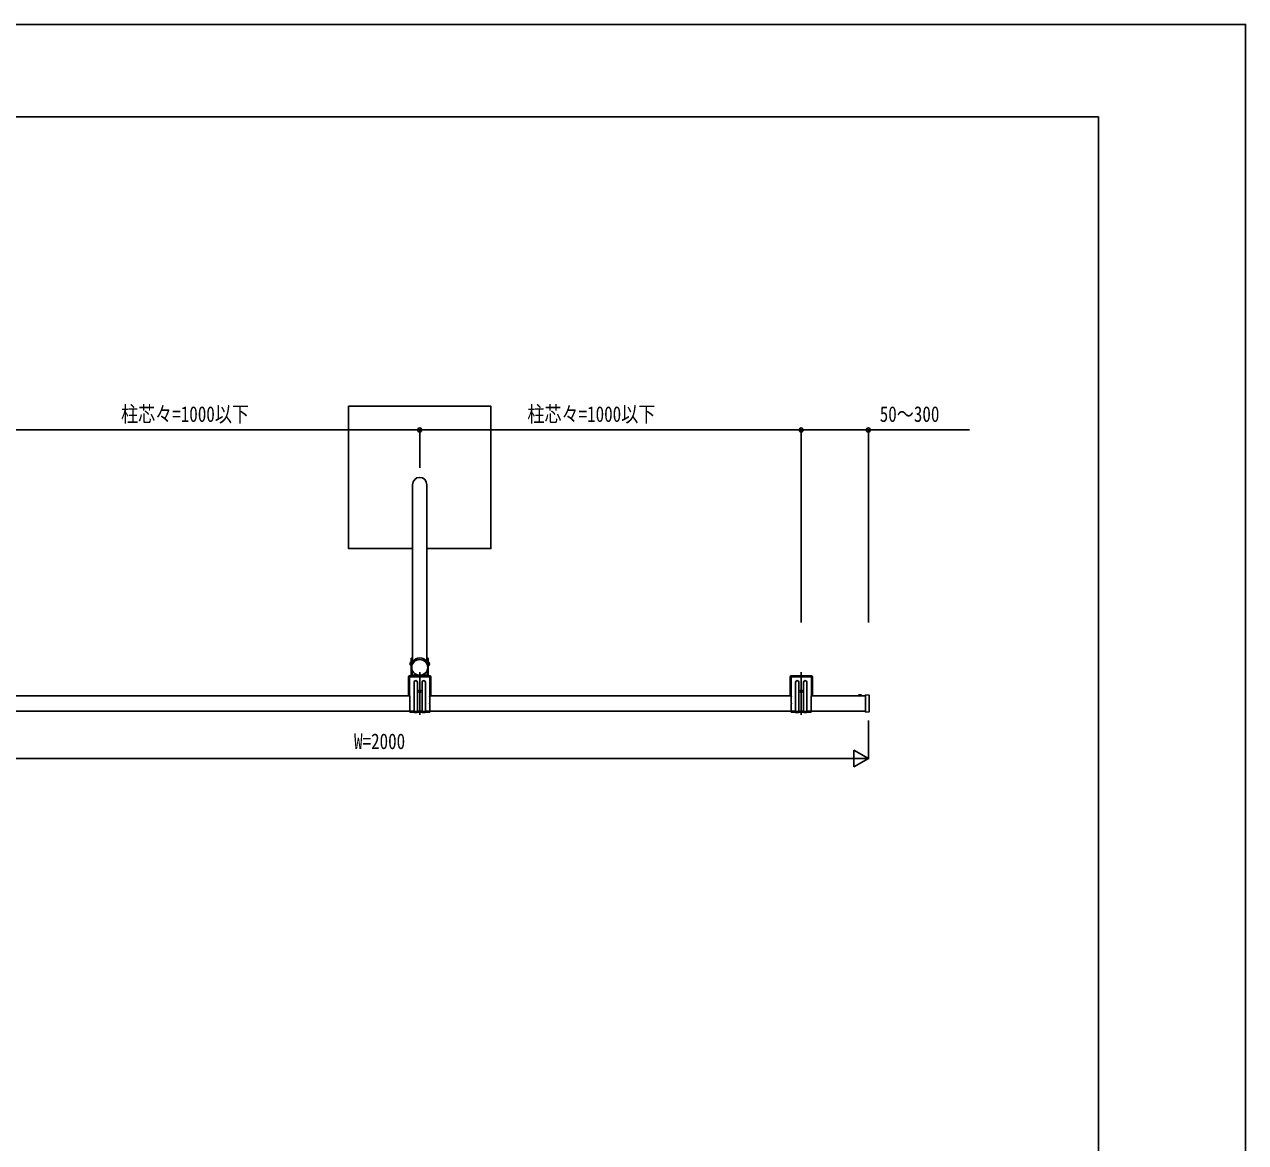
# Model space of a CAD drawing. Units: millimetres, scale not verified. Extents: x -4205 to 4205, y -2970 to 2970.
# Drawn here: x 1631 to 4205, y 614 to 2970 of the extents above; entities that cross this region are included whole.
import ezdxf
from ezdxf.enums import TextEntityAlignment as Align

# ---------------------------------------------------------------- set-up
doc = ezdxf.new("R2010")
doc.units = ezdxf.units.MM
doc.header["$LTSCALE"] = 16
for name, color, linetype in [('0-4_YKK_A1', 4, 'Continuous'), ('0-5_YKK_D', 6, 'Continuous'), ('0-6_YKK_ZWAK', 7, 'Continuous')]:
    doc.layers.add(name, color=color, linetype=linetype)
doc.styles.add('ＭＳ ゴシック', font='')
doc.styles.get('ＭＳ ゴシック').set_extended_font_data('MS Gothic')

msp = doc.modelspace()

# ---------------------------------------------------------------- linework, layer by layer
at = {"layer": '0-4_YKK_A1'}
for p, q in [((2449.4, 1626.62), (2449.4, 1999.95)), ((2479.4, 1626.62), (2479.4, 1999.95)), ((2442.9, 1622.81), (2446.4, 1622.81)), ((2444.33, 1624.88), (2446.19, 1623.95)), ((2444.33, 1620.73), (2446.19, 1621.66)), ((2446.19, 1623.95), (2446.8, 1622.81)), ((2446.19, 1621.66), (2446.8, 1622.81)), ((2446.4, 1634.67), (2446.4, 1597.41)), ((2446.4, 1634.67), (2448.9, 1634.67)), ((2448.9, 1627.91), (2446.4, 1627.91)), ((2446.4, 1618.83), (2446.4, 1626.78)), ((2448.9, 1625.63), (2448.9, 1634.67)), ((2479.9, 1634.67), (2479.9, 1625.63)), ((2479.9, 1634.67), (2482.4, 1634.67)), ((2482.4, 1627.91), (2479.9, 1627.91)), ((2482.62, 1623.95), (2482.01, 1622.81)), ((2482.62, 1621.66), (2482.01, 1622.81)), ((2482.4, 1597.41), (2482.4, 1634.67)), ((2482.4, 1618.83), (2482.4, 1626.78)), ((2485.9, 1622.81), (2482.4, 1622.81)), ((2484.48, 1624.88), (2482.62, 1623.95)), ((2484.48, 1620.73), (2482.62, 1621.66)), ((2485.9, 1597.41), (2442.9, 1597.41)), ((2447.4, 1615.01), (2447.4, 1618.89)), ((2448.9, 1597.41), (2448.9, 1608.26)), ((2479.9, 1597.41), (2448.9, 1597.41)), ((2451.43, 1597.41), (2459.38, 1597.41)), ((2453.33, 1599.49), (2454.26, 1597.62)), ((2454.26, 1597.62), (2455.41, 1597.01)), ((2455.41, 1600.91), (2455.41, 1597.41)), ((2456.55, 1597.62), (2455.41, 1597.01)), ((2457.48, 1599.49), (2456.55, 1597.62)), ((2464.4, 1514.91), (2464.4, 1604.91)), ((2464.4, 1514.91), (2464.4, 1604.91)), ((2477.38, 1597.41), (2469.43, 1597.41)), ((2471.33, 1599.49), (2472.26, 1597.62)), ((2472.26, 1597.62), (2473.4, 1597.01)), ((2473.4, 1600.91), (2473.4, 1597.41)), ((2474.55, 1597.62), (2473.4, 1597.01)), ((2475.48, 1599.49), (2474.55, 1597.62)), ((2479.9, 1608.26), (2479.9, 1597.41)), ((2481.4, 1615.01), (2481.4, 1618.89)), ((3289.9, 1597.41), (3246.9, 1597.41)), ((3268.4, 1514.91), (3268.4, 1604.91)), ((3268.4, 1514.91), (3268.4, 1604.91)), ((2440.9, 1595.41), (2440.9, 1557.41)), ((2442.9, 1594.41), (2442.9, 1555.41)), ((2484.9, 1595.41), (2443.9, 1595.41)), ((2452.4, 1520.91), (2452.4, 1583.61)), ((2459.4, 1583.61), (2459.4, 1520.91)), ((2469.4, 1583.61), (2469.4, 1520.91)), ((2476.4, 1520.91), (2476.4, 1583.61)), ((2485.9, 1555.41), (2485.9, 1594.41)), ((2487.9, 1557.41), (2487.9, 1595.41)), ((3244.9, 1595.41), (3244.9, 1557.41)), ((3246.9, 1594.41), (3246.9, 1555.41)), ((3288.9, 1595.41), (3247.9, 1595.41)), ((3256.4, 1520.91), (3256.4, 1583.61)), ((3263.4, 1583.61), (3263.4, 1520.91)), ((3273.4, 1583.61), (3273.4, 1520.91)), ((3280.4, 1520.91), (3280.4, 1583.61)), ((3289.9, 1555.41), (3289.9, 1594.41)), ((3291.9, 1557.41), (3291.9, 1595.41)), ((2443.4, 1554.91), (1576.4, 1554.91)), ((2443.4, 1554.91), (2440.9, 1557.41)), ((2443.4, 1554.91), (2443.4, 1554.62)), ((2443.4, 1553.19), (2443.4, 1539.62)), ((2487.9, 1557.41), (2485.4, 1554.91)), ((3247.4, 1554.91), (2485.4, 1554.91)), ((2485.4, 1554.62), (2485.4, 1554.91)), ((2485.4, 1539.62), (2485.4, 1553.19)), ((3247.4, 1554.91), (3244.9, 1557.41)), ((3247.4, 1554.91), (3247.4, 1554.62)), ((3247.4, 1553.19), (3247.4, 1539.62)), ((3291.9, 1557.41), (3289.4, 1554.91)), ((3403.91, 1554.91), (3289.4, 1554.91)), ((3289.4, 1554.62), (3289.4, 1554.91)), ((3289.4, 1539.62), (3289.4, 1553.19)), ((3397.1, 1555.42), (3387.7, 1555.42)), ((3387.7, 1554.91), (3387.7, 1555.42)), ((3397.1, 1554.91), (3387.7, 1554.91)), ((3394.4, 1554.91), (3390.4, 1554.91)), ((3397.1, 1554.91), (3397.1, 1555.42)), ((3403.91, 1556.16), (3403.91, 1556.84)), ((3403.91, 1521.66), (3403.91, 1556.16)), ((3404.22, 1557.14), (3410.97, 1556.73)), ((3411.91, 1555.73), (3411.91, 1522.09)), ((2443.4, 1522.91), (1576.4, 1522.91)), ((2443.4, 1538.19), (2443.4, 1520.91)), ((2453.4, 1522.91), (2443.4, 1522.91)), ((2443.4, 1520.91), (2452.4, 1520.91)), ((2458.4, 1519.91), (2453.4, 1519.91)), ((2454.4, 1521.91), (2457.4, 1521.91)), ((2458.4, 1522.91), (2470.4, 1522.91)), ((2469.4, 1520.91), (2459.4, 1520.91)), ((2470.4, 1519.91), (2475.4, 1519.91)), ((2471.4, 1521.91), (2474.4, 1521.91)), ((2485.4, 1522.91), (2475.4, 1522.91)), ((2476.4, 1520.91), (2485.4, 1520.91)), ((2485.4, 1520.91), (2485.4, 1538.19)), ((3247.4, 1522.91), (2485.4, 1522.91)), ((3247.4, 1538.19), (3247.4, 1520.91)), ((3257.4, 1522.91), (3247.4, 1522.91)), ((3247.4, 1520.91), (3256.4, 1520.91)), ((3262.4, 1519.91), (3257.4, 1519.91)), ((3258.4, 1521.91), (3261.4, 1521.91)), ((3262.4, 1522.91), (3274.4, 1522.91)), ((3273.4, 1520.91), (3263.4, 1520.91)), ((3274.4, 1519.91), (3279.4, 1519.91)), ((3275.4, 1521.91), (3278.4, 1521.91)), ((3289.4, 1522.91), (3279.4, 1522.91)), ((3280.4, 1520.91), (3289.4, 1520.91)), ((3289.4, 1520.91), (3289.4, 1538.19)), ((3403.91, 1522.91), (3289.4, 1522.91)), ((3403.91, 1520.98), (3403.91, 1521.66)), ((3404.22, 1520.68), (3410.97, 1521.09))]:
    msp.add_line(p, q, dxfattribs=at)
for points in [[(2479.4, 1865.48), (2614.4, 1865.48), (2614.4, 2165.48), (2314.4, 2165.48), (2314.4, 1865.48), (2449.4, 1865.48)], [(3390.3, 1557.06), (3391.25, 1555.11), (3392.4, 1554.5)], [(3394.5, 1557.06), (3393.55, 1555.11), (3392.4, 1554.5)]]:
    msp.add_lwpolyline(points, dxfattribs=at)
for centre in [(2464.4, 1564.61), (3268.4, 1564.61)]:
    msp.add_circle(centre, 2.25, dxfattribs=at)
for centre, radius, start, end in [((2449.2, 1622.81), 5.3, 126.68934, 233.31066), ((2446.13, 1626.78), 0.274, 0, 127.71409), ((2482.68, 1626.78), 0.274, 52.28591, 180), ((2479.6, 1622.81), 5.3, 306.68934, 53.31066), ((2442.9, 1595.41), 2, 90, 180), ((2446.13, 1618.83), 0.274, 232.28591, 0), ((2455.41, 1594.61), 5.3, 36.68934, 143.31066), ((2451.43, 1597.68), 0.274, 142.28591, 270), ((2459.38, 1597.68), 0.274, 270, 37.71409), ((2473.4, 1594.61), 5.3, 36.68934, 143.31066), ((2469.43, 1597.68), 0.274, 142.28591, 270), ((2477.38, 1597.68), 0.274, 270, 37.71409), ((2482.68, 1618.83), 0.274, 180, 307.71409), ((2485.9, 1595.41), 2, 0, 90), ((3246.9, 1595.41), 2, 90, 180), ((3289.9, 1595.41), 2, 0, 90), ((2443.9, 1594.41), 1, 90, 180), ((2455.9, 1583.61), 3.5, 0, 180), ((2472.9, 1583.61), 3.5, 0, 180), ((2484.9, 1594.41), 1, 0, 90), ((3247.9, 1594.41), 1, 90, 180), ((3259.9, 1583.61), 3.5, 0, 180), ((3276.9, 1583.61), 3.5, 0, 180), ((3288.9, 1594.41), 1, 0, 90), ((2442.7, 1553.91), 1, 314.427, 45.573), ((2486.1, 1553.91), 1, 134.427, 225.573), ((3246.7, 1553.91), 1, 314.427, 45.573), ((3290.1, 1553.91), 1, 134.427, 225.573), ((3392.4, 1550.86), 6.55, 44.12696, 135.87304), ((3404.21, 1556.84), 0.3, 86.5, 180), ((3410.91, 1555.73), 1, 0, 86.5), ((2442.7, 1538.91), 1, 314.427, 45.573), ((2453.4, 1520.91), 1, 180, 270), ((2454.4, 1522.91), 1, 180, 270), ((2457.4, 1522.91), 1, 270, 0), ((2458.4, 1520.91), 1, 270, 0), ((2470.4, 1520.91), 1, 180, 270), ((2471.4, 1522.91), 1, 180, 270), ((2474.4, 1522.91), 1, 270, 0), ((2475.4, 1520.91), 1, 270, 0), ((2486.1, 1538.91), 1, 134.427, 225.573), ((3246.7, 1538.91), 1, 314.427, 45.573), ((3257.4, 1520.91), 1, 180, 270), ((3258.4, 1522.91), 1, 180, 270), ((3261.4, 1522.91), 1, 270, 0), ((3262.4, 1520.91), 1, 270, 0), ((3274.4, 1520.91), 1, 180, 270), ((3275.4, 1522.91), 1, 180, 270), ((3278.4, 1522.91), 1, 270, 0), ((3279.4, 1520.91), 1, 270, 0), ((3290.1, 1538.91), 1, 134.427, 225.573), ((3404.21, 1520.98), 0.3, 180, 273.5), ((3410.91, 1522.09), 1, 273.5, 0)]:
    msp.add_arc(centre, radius, start, end, dxfattribs=at)
for centre, major_axis, ratio, start_param, end_param in [((2464.4, 1999.95), (0, 15.53), 0.965873, 4.712389, 7.8539816), ((2464.4, 1618.89), (17, 0), 0.965882, 6.2831853, 9.424778)]:
    msp.add_ellipse(centre, major_axis=major_axis, ratio=ratio, start_param=start_param, end_param=end_param, dxfattribs=at)
msp.add_ellipse((2464.4, 1615.01), major_axis=(17, 0), ratio=0.965882, dxfattribs=at)
at = {"layer": '0-5_YKK_D'}
for p, q in [((1555.4, 2115.48), (2464.4, 2115.48)), ((2464.4, 2035.48), (2464.4, 2116.48)), ((2464.4, 2035.48), (2464.4, 2116.48)), ((3268.4, 2115.48), (2464.4, 2115.48)), ((3268.4, 2035.48), (3268.4, 2116.48)), ((3268.4, 1709.91), (3268.4, 2116.48)), ((3409.9, 1709.91), (3409.9, 2116.48)), ((3409.9, 1502.91), (3409.9, 1421.91)), ((3374.9, 1422.91), (1444.9, 1422.91)), ((3409.9, 1422.91), (3349.28, 1422.91)), ((3409.9, 1422.91), (3379.59, 1440.41)), ((3379.59, 1440.41), (3379.59, 1405.41)), ((3409.9, 1422.91), (3379.59, 1405.41))]:
    msp.add_line(p, q, dxfattribs=at)
msp.add_lwpolyline([(3268.4, 2115.48), (3409.9, 2115.48), (3623.3, 2115.48)], dxfattribs=at)
for centre in [(2464.4, 2115.48), (2464.4, 2115.48), (3268.4, 2115.48), (3268.4, 2115.48), (3409.9, 2115.48)]:
    msp.add_circle(centre, 4.25, dxfattribs=at)
at = {"layer": '0-6_YKK_ZWAK'}
for q in [(-3904.98, 2775), (3895.02, -2525)]:
    msp.add_line((3895.02, 2775), q, dxfattribs=at)
msp.add_lwpolyline([(-4205, -2970), (4205, -2970), (4205, 2970), (-4205, 2970)], close=True, dxfattribs=at)

# ---------------------------------------------------------------- texts
at = {"layer": '0-5_YKK_D', "style": 'ＭＳ ゴシック', "width": 0.8}
for s, p in [('柱芯々=1000以下', (1834.7, 2122.48)), ('柱芯々=1000以下', (2691.2, 2122.48)), ('50～300', (3433.9, 2122.48)), ('W=2000', (2325.9, 1432.91))]:
    msp.add_text(s, height=32.99, dxfattribs=at).set_placement(p, align=Align.BOTTOM_LEFT)

doc.saveas('drawing.dxf')
